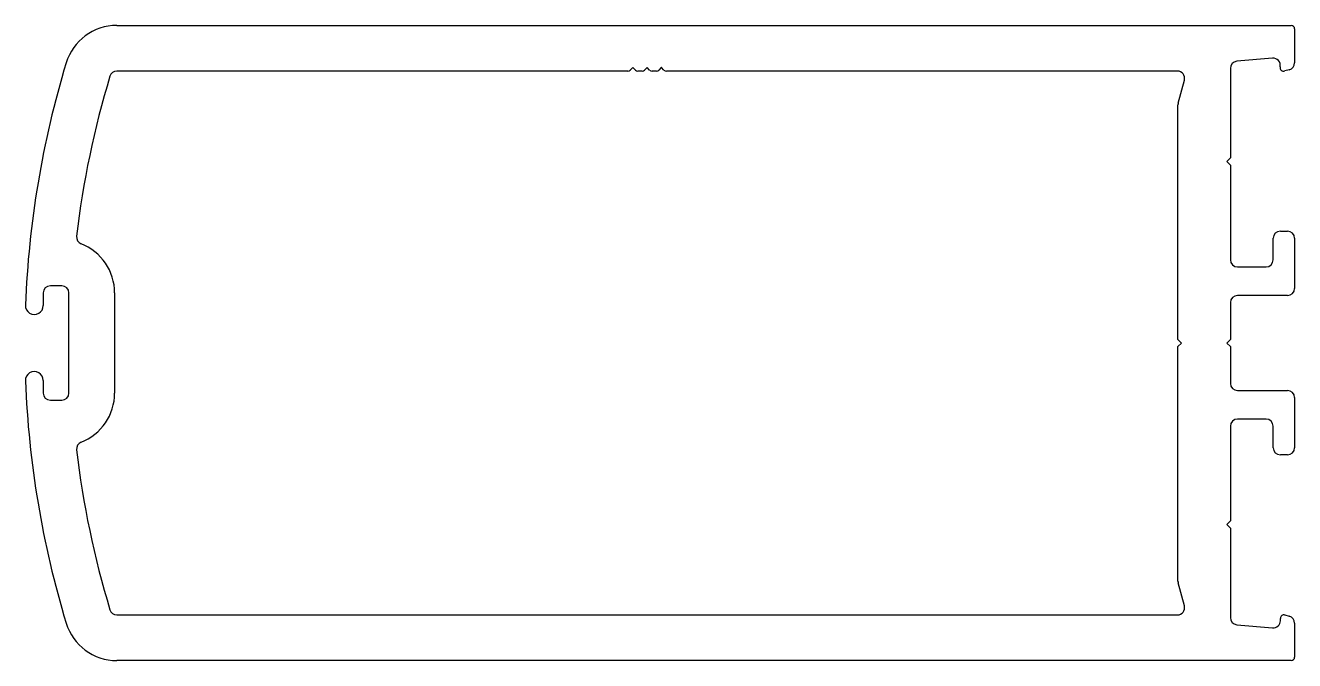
# Model space of a CAD drawing. Extents: x -41.1 to 47.8, y 5.4 to 49.9.
import ezdxf

# ---------------------------------------------------------------- set-up
doc = ezdxf.new("R2010")
doc.units = 0
doc.layers.get('0').update_dxf_attribs({"linetype": 'CONTINUOUS'})

msp = doc.modelspace()

# ---------------------------------------------------------------- linework, layer by layer
for p, q in [((-34.685, 49.88), (47.517, 49.88)), ((47.767, 49.63), (47.767, 47.256)), ((46.223, 47.585), (43.723, 47.366)), ((1.088, 46.68), (-34.685, 46.68)), ((1.436, 46.925), (1.264, 46.753)), ((1.618, 46.753), (1.447, 46.925)), ((2.088, 46.68), (1.795, 46.68)), ((2.436, 46.925), (2.264, 46.753)), ((2.618, 46.753), (2.447, 46.925)), ((3.088, 46.68), (2.795, 46.68)), ((3.435, 46.925), (3.264, 46.753)), ((3.618, 46.753), (3.447, 46.925)), ((39.567, 46.68), (3.795, 46.68)), ((43.267, 46.868), (43.268, 40.605)), ((47.396, 46.773), (47.081, 46.689)), ((39.619, 44.444), (40.05, 46.051)), ((39.602, 27.905), (39.602, 44.314)), ((43.268, 40.605), (43.018, 40.355)), ((43.018, 40.355), (43.268, 40.105)), ((43.268, 40.105), (43.268, 33.48)), ((46.267, 33.48), (46.267, 34.98)), ((46.767, 35.48), (47.267, 35.48)), ((47.767, 34.98), (47.767, 31.48)), ((43.768, 32.98), (45.767, 32.98)), ((-39.832, 31.155), (-39.832, 30.28)), ((-38.532, 31.655), (-39.332, 31.655)), ((-38.032, 24.155), (-38.032, 31.155)), ((-34.832, 31.155), (-34.832, 24.155)), ((43.268, 30.48), (43.268, 27.905)), ((47.267, 30.98), (43.768, 30.98)), ((39.852, 27.655), (39.602, 27.905)), ((39.602, 27.405), (39.852, 27.655)), ((43.268, 27.905), (43.018, 27.655)), ((43.018, 27.655), (43.268, 27.405)), ((39.602, 10.996), (39.602, 27.405)), ((43.268, 27.405), (43.268, 24.83)), ((-39.832, 25.03), (-39.832, 24.155)), ((43.768, 24.33), (47.267, 24.33)), ((-39.332, 23.655), (-38.532, 23.655)), ((47.767, 23.83), (47.767, 20.33)), ((45.767, 22.33), (43.768, 22.33)), ((43.268, 21.83), (43.268, 15.205)), ((46.267, 20.33), (46.267, 21.83)), ((47.267, 19.83), (46.767, 19.83)), ((43.268, 15.205), (43.018, 14.955)), ((43.018, 14.955), (43.268, 14.705)), ((43.268, 14.705), (43.267, 8.443)), ((40.05, 9.26), (39.619, 10.867)), ((-34.685, 8.63), (39.567, 8.63)), ((46.767, 8.224), (46.767, 8.38)), ((47.081, 8.622), (47.396, 8.537)), ((47.767, 8.054), (47.767, 5.68)), ((43.723, 7.945), (46.223, 7.726)), ((47.517, 5.43), (-34.685, 5.43))]:
    msp.add_line(p, q)
for centre, radius, start, end in [((-34.685, 46.18), 3.7, 90, 163.12046), ((47.517, 49.63), 0.25, 360, 90), ((26.367, 27.655), 67.5, 163.12046, 177.75043), ((43.767, 46.868), 0.5, 95, 180.00876), ((46.267, 47.087), 0.5, 348.23171, 95), ((47.267, 47.256), 0.5, 285, 360), ((26.367, 27.655), 64.3, 163.12046, 173.32924), ((-34.685, 46.18), 0.5, 90, 163.12046), ((1.088, 46.93), 0.25, 270, 315), ((1.441, 46.919), 0.008, 45, 135), ((1.795, 46.93), 0.25, 225, 270), ((2.088, 46.93), 0.25, 270, 315), ((2.441, 46.919), 0.008, 45, 135), ((2.795, 46.93), 0.25, 225, 270), ((3.088, 46.93), 0.25, 270, 315), ((3.441, 46.919), 0.008, 45, 135), ((3.795, 46.93), 0.25, 225, 270), ((39.567, 46.18), 0.5, 345, 90), ((46.999, 46.925), 0.25, 166.17377, 289.25865), ((40.102, 44.314), 0.5, 165, 180), ((-37.001, 35.067), 0.5, 173.32924, 248.63075), ((46.767, 34.98), 0.5, 90, 180), ((47.267, 34.98), 0.5, 0, 90), ((-38.532, 31.155), 3.7, 360, 68.63075), ((43.768, 33.48), 0.5, 180, 270), ((45.767, 33.48), 0.5, 270, 0), ((-39.332, 31.155), 0.5, 90, 180), ((-38.532, 31.155), 0.5, 360, 90), ((47.267, 31.48), 0.5, 270, 0), ((-40.457, 30.28), 0.625, 177.75043, 0), ((43.768, 30.48), 0.5, 90, 180), ((-40.457, 25.03), 0.625, 360, 182.24625), ((26.367, 27.655), 67.5, 182.24954, 196.87954), ((-39.332, 24.155), 0.5, 180, 270), ((-38.532, 24.155), 0.5, 270, 360), ((-38.532, 24.155), 3.7, 291.36925, 360), ((43.768, 24.83), 0.5, 180, 270), ((47.267, 23.83), 0.5, 0, 90), ((43.768, 21.83), 0.5, 90, 180), ((45.767, 21.83), 0.5, 0, 90), ((-37.001, 20.244), 0.5, 111.36925, 186.67076), ((26.367, 27.655), 64.3, 186.67076, 196.87954), ((46.767, 20.33), 0.5, 180, 270), ((47.267, 20.33), 0.5, 270, 360), ((40.102, 10.996), 0.5, 180, 195), ((-34.685, 9.13), 0.5, 196.87954, 270), ((39.567, 9.13), 0.5, 270, 15), ((-34.685, 9.13), 3.7, 196.87954, 270), ((43.767, 8.443), 0.5, 179.99124, 265), ((46.267, 8.224), 0.5, 265, 0), ((47.017, 8.38), 0.25, 75, 180), ((47.267, 8.054), 0.5, 0, 75), ((47.517, 5.68), 0.25, 270, 0)]:
    msp.add_arc(centre, radius, start, end)

doc.saveas('drawing.dxf')
